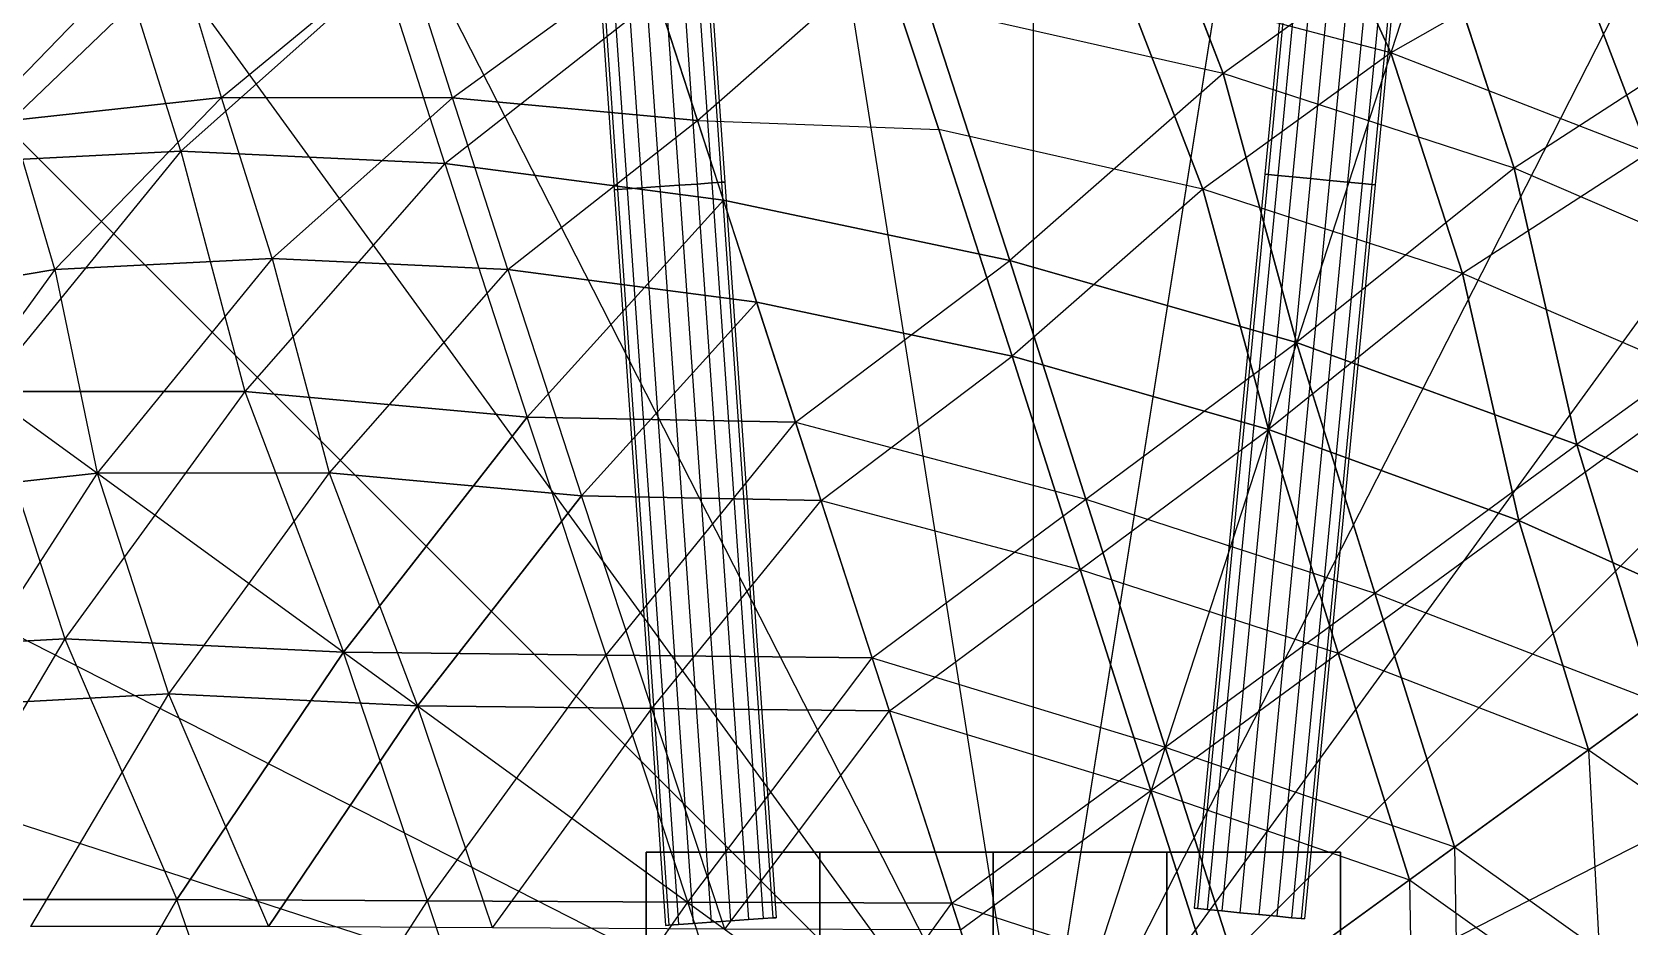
# Model space of a CAD drawing. Extents: x -140 to 778, y -205 to 202.
# Drawn here: x 285.5 to 340.9, y -130.6 to -99.6 of the extents above; entities that cross this region are included whole.
import ezdxf

# ---------------------------------------------------------------- set-up
doc = ezdxf.new("R2010")
doc.units = 0
doc.layers.add('L1', color=7, linetype='CONTINUOUS')

msp = doc.modelspace()

# ---------------------------------------------------------------- linework, layer by layer
at = {"layer": 'L1'}
for points, invisible_edges in [([(320.250214, -72.361153, -37.291515), (309.8992, -73.175781, -37.291515), (320.250183, -138.52951, -37.291508)], 136), ([(330.601227, -73.175804, -37.291515), (320.250214, -72.361153, -37.291515), (320.250183, -138.52951, -37.291508)], 136), ([(309.8992, -73.175781, -37.291515), (299.80307, -75.599655, -37.291515), (320.250183, -138.52951, -37.291508)], 136), ([(340.697357, -75.59967, -37.291515), (330.601227, -73.175804, -37.291515), (320.250183, -138.52951, -37.291508)], 136), ([(299.80307, -75.599655, -37.291515), (290.210388, -79.573059, -37.291519), (320.250183, -138.52951, -37.291508)], 136), ([(350.290009, -79.573082, -37.291512), (340.697357, -75.59967, -37.291515), (320.250183, -138.52951, -37.291508)], 136), ([(307.642334, -79.282616, -69.640312), (307.758087, -79.274521, -68.982193), (309.544128, -104.81601, -68.982193)], 140), ([(307.758087, -79.274521, -68.982193), (307.642334, -79.282616, -68.324074), (309.428375, -104.824104, -68.324074)], 140), ([(307.758087, -79.274521, -68.982193), (309.428375, -104.824104, -68.324074), (309.544128, -104.81601, -68.982193)], 137), ([(330.746643, -79.057808, -68.982193), (328.408142, -104.554916, -69.640312), (328.292633, -104.543793, -68.982193)], 9), ([(330.862152, -79.068932, -68.324074), (330.746643, -79.057808, -68.982193), (328.292633, -104.543793, -68.982193)], 12), ([(330.862152, -79.068932, -68.324074), (328.292633, -104.543793, -68.982193), (328.408142, -104.554916, -68.324074)], 9), ([(330.746643, -79.057808, -68.982193), (330.862152, -79.068932, -69.640312), (328.408142, -104.554916, -69.640312)], 12), ([(330.862152, -79.068932, -69.640312), (328.740723, -104.586945, -70.219055), (328.408142, -104.554916, -69.640312)], 9), ([(331.194763, -79.10096, -67.745331), (330.862152, -79.068932, -68.324074), (328.408142, -104.554916, -68.324074)], 12), ([(331.194763, -79.10096, -67.745331), (328.408142, -104.554916, -68.324074), (328.740723, -104.586945, -67.745331)], 9), ([(330.862152, -79.068932, -69.640312), (331.194763, -79.10096, -70.219055), (328.740723, -104.586945, -70.219055)], 12), ([(331.194763, -79.10096, -70.219055), (329.250305, -104.636009, -70.648613), (328.740723, -104.586945, -70.219055)], 9), ([(331.704315, -79.150024, -67.315773), (331.194763, -79.10096, -67.745331), (328.740723, -104.586945, -67.745331)], 140), ([(331.704315, -79.150024, -67.315773), (328.740723, -104.586945, -67.745331), (329.250305, -104.636009, -67.315773)], 137), ([(331.194763, -79.10096, -70.219055), (331.704315, -79.150024, -70.648613), (329.250305, -104.636009, -70.648613)], 12), ([(331.704315, -79.150024, -70.648613), (329.875366, -104.696198, -70.877174), (329.250305, -104.636009, -70.648613)], 9), ([(332.329407, -79.210213, -67.087212), (331.704315, -79.150024, -67.315773), (329.250305, -104.636009, -67.315773)], 140), ([(332.329407, -79.210213, -67.087212), (329.250305, -104.636009, -67.315773), (329.875366, -104.696198, -67.087212)], 137), ([(331.704315, -79.150024, -70.648613), (332.329407, -79.210213, -70.877174), (329.875366, -104.696198, -70.877174)], 12), ([(332.329407, -79.210213, -70.877174), (330.540558, -104.760246, -70.877174), (329.875366, -104.696198, -70.877174)], 9), ([(332.994598, -79.274261, -67.087212), (332.329407, -79.210213, -67.087212), (329.875366, -104.696198, -67.087212)], 140), ([(332.994598, -79.274261, -67.087212), (329.875366, -104.696198, -67.087212), (330.540558, -104.760246, -67.087212)], 137), ([(332.329407, -79.210213, -70.877174), (332.994598, -79.274261, -70.877174), (330.540558, -104.760246, -70.877174)], 12), ([(332.994598, -79.274261, -70.877174), (331.165649, -104.820435, -70.648613), (330.540558, -104.760246, -70.877174)], 9), ([(333.619659, -79.33445, -67.315773), (332.994598, -79.274261, -67.087212), (330.540558, -104.760246, -67.087212)], 140), ([(332.994598, -79.274261, -70.877174), (333.61969, -79.33445, -70.648613), (331.165649, -104.820435, -70.648613)], 12), ([(290.210388, -79.573059, -37.291519), (281.357422, -84.998177, -37.291515), (320.250183, -138.52951, -37.291508)], 136), ([(303.919037, -79.542976, -68.982193), (304.03479, -79.534882, -69.640312), (305.820831, -105.07637, -69.640312)], 12), ([(304.03479, -79.534882, -68.324074), (303.919037, -79.542976, -68.982193), (305.705078, -105.084465, -68.982193)], 12), ([(303.919037, -79.542976, -68.982193), (305.820831, -105.07637, -69.640312), (305.705078, -105.084465, -68.982193)], 9), ([(304.03479, -79.534882, -69.640312), (304.368134, -79.511566, -70.219055), (306.154144, -105.053062, -70.219055)], 12), ([(304.368134, -79.511566, -67.745331), (304.03479, -79.534882, -68.324074), (305.820831, -105.07637, -68.324074)], 12), ([(304.03479, -79.534882, -69.640312), (306.154144, -105.053062, -70.219055), (305.820831, -105.07637, -69.640312)], 9), ([(304.03479, -79.534882, -68.324074), (305.705078, -105.084465, -68.982193), (305.820831, -105.07637, -68.324074)], 9), ([(304.368134, -79.511566, -70.219055), (304.878815, -79.475861, -70.648613), (306.664825, -105.017349, -70.648613)], 12), ([(304.878815, -79.475861, -67.315773), (304.368134, -79.511566, -67.745331), (306.154144, -105.053062, -67.745331)], 140), ([(304.368134, -79.511566, -70.219055), (306.664825, -105.017349, -70.648613), (306.154144, -105.053062, -70.219055)], 9), ([(304.368134, -79.511566, -67.745331), (305.820831, -105.07637, -68.324074), (306.154144, -105.053062, -67.745331)], 9), ([(304.878815, -79.475861, -70.648613), (305.505249, -79.432053, -70.877174), (307.29129, -104.973541, -70.877174)], 12), ([(305.505249, -79.432053, -67.087212), (304.878815, -79.475861, -67.315773), (306.664825, -105.017349, -67.315773)], 140), ([(304.878815, -79.475861, -70.648613), (307.29129, -104.973541, -70.877174), (306.664825, -105.017349, -70.648613)], 9), ([(304.878815, -79.475861, -67.315773), (306.154144, -105.053062, -67.745331), (306.664825, -105.017349, -67.315773)], 137), ([(305.505249, -79.432053, -70.877174), (306.171875, -79.385429, -70.877174), (307.957916, -104.926926, -70.877174)], 12), ([(306.171875, -79.385429, -67.087212), (305.505249, -79.432053, -67.087212), (307.29129, -104.973541, -67.087212)], 140), ([(305.505249, -79.432053, -70.877174), (307.957916, -104.926926, -70.877174), (307.29129, -104.973541, -70.877174)], 9), ([(305.505249, -79.432053, -67.087212), (306.664825, -105.017349, -67.315773), (307.29129, -104.973541, -67.087212)], 137), ([(306.171875, -79.385429, -70.877174), (306.79834, -79.341637, -70.648613), (308.584351, -104.883125, -70.648613)], 12), ([(306.79834, -79.341637, -67.315773), (306.171875, -79.385429, -67.087212), (307.957916, -104.926926, -67.087212)], 140), ([(306.171875, -79.385429, -70.877174), (308.584351, -104.883125, -70.648613), (307.957916, -104.926926, -70.877174)], 9), ([(306.171875, -79.385429, -67.087212), (307.29129, -104.973541, -67.087212), (307.957916, -104.926926, -67.087212)], 137), ([(306.79834, -79.341637, -70.648613), (307.309021, -79.305923, -70.219055), (309.095032, -104.847404, -70.219055)], 12), ([(307.309021, -79.305923, -67.745331), (306.79834, -79.341637, -67.315773), (308.584351, -104.883125, -67.315773)], 140), ([(306.79834, -79.341637, -70.648613), (309.095032, -104.847404, -70.219055), (308.584351, -104.883125, -70.648613)], 9), ([(306.79834, -79.341637, -67.315773), (307.957916, -104.926926, -67.087212), (308.584351, -104.883125, -67.315773)], 137), ([(307.309021, -79.305923, -70.219055), (307.642334, -79.282616, -69.640312), (309.428375, -104.824104, -69.640312)], 140), ([(307.642334, -79.282616, -68.324074), (307.309021, -79.305923, -67.745331), (309.095032, -104.847404, -67.745331)], 140), ([(307.309021, -79.305923, -70.219055), (309.428375, -104.824104, -69.640312), (309.095032, -104.847404, -70.219055)], 137), ([(307.309021, -79.305923, -67.745331), (308.584351, -104.883125, -67.315773), (309.095032, -104.847404, -67.745331)], 137), ([(307.642334, -79.282616, -69.640312), (309.544128, -104.81601, -68.982193), (309.428375, -104.824104, -69.640312)], 137), ([(307.642334, -79.282616, -68.324074), (309.095032, -104.847404, -67.745331), (309.428375, -104.824104, -68.324074)], 137), ([(320.250183, -79.450615, -33.227833), (311.008209, -80.177963, -33.227833), (320.250183, -138.52951, -37.330921)], 136), ([(329.492157, -80.177986, -33.227833), (320.250183, -79.450615, -33.227833), (320.250183, -138.52951, -37.330921)], 136), ([(359.142975, -84.998192, -37.291508), (350.290009, -79.573082, -37.291512), (320.250183, -138.52951, -37.291508)], 136), ([(333.619659, -79.33445, -67.315773), (330.540558, -104.760246, -67.087212), (331.165649, -104.820435, -67.315773)], 137), ([(333.61969, -79.33445, -70.648613), (331.675232, -104.869499, -70.219055), (331.165649, -104.820435, -70.648613)], 9), ([(334.129242, -79.383522, -67.745331), (333.619659, -79.33445, -67.315773), (331.165649, -104.820435, -67.315773)], 140), ([(334.129242, -79.383522, -67.745331), (331.165649, -104.820435, -67.315773), (331.675232, -104.869499, -67.745331)], 137), ([(333.61969, -79.33445, -70.648613), (334.129242, -79.383522, -70.219055), (331.675232, -104.869499, -70.219055)], 12), ([(334.129242, -79.383522, -70.219055), (332.007812, -104.901527, -69.640312), (331.675232, -104.869499, -70.219055)], 137), ([(334.461853, -79.415543, -68.324074), (334.129242, -79.383522, -67.745331), (331.675232, -104.869499, -67.745331)], 140), ([(334.461853, -79.415543, -68.324074), (331.675232, -104.869499, -67.745331), (332.007812, -104.901527, -68.324074)], 137), ([(334.129242, -79.383522, -70.219055), (334.461853, -79.415543, -69.640312), (332.007812, -104.901527, -69.640312)], 140), ([(334.461853, -79.415543, -69.640312), (332.123322, -104.912651, -68.982193), (332.007812, -104.901527, -69.640312)], 137), ([(334.577362, -79.426666, -68.982193), (334.461853, -79.415543, -68.324074), (332.007812, -104.901527, -68.324074)], 140), ([(334.577362, -79.426666, -68.982193), (332.007812, -104.901527, -68.324074), (332.123322, -104.912651, -68.982193)], 137), ([(334.461853, -79.415543, -69.640312), (334.577362, -79.426666, -68.982193), (332.123322, -104.912651, -68.982193)], 140), ([(311.008209, -80.177963, -33.227833), (301.993805, -82.34214, -33.227833), (320.250183, -138.52951, -37.330921)], 136), ([(338.506561, -82.342148, -33.227833), (329.492157, -80.177986, -33.227833), (320.250183, -138.52951, -37.330921)], 136), ([(301.993805, -82.34214, -33.227833), (293.428925, -85.889816, -33.227837), (320.250183, -138.52951, -37.330921)], 136), ([(347.071442, -85.889839, -33.227829), (338.506561, -82.342148, -33.227833), (320.250183, -138.52951, -37.330921)], 136), ([(281.357422, -84.998177, -37.291515), (273.462097, -91.741409, -37.291515), (320.250183, -138.52951, -37.291508)], 136), ([(367.0383, -91.741432, -37.291508), (359.142975, -84.998192, -37.291508), (320.250183, -138.52951, -37.291508)], 136), ([(293.428925, -85.889816, -33.227837), (285.524475, -90.733673, -33.227837), (320.250183, -138.52951, -37.330921)], 136), ([(354.975891, -90.733688, -33.227829), (347.071442, -85.889839, -33.227829), (320.250183, -138.52951, -37.330921)], 136), ([(285.524475, -90.733673, -33.227837), (278.475098, -96.754417, -33.227837), (320.250183, -138.52951, -37.330921)], 136), ([(362.025269, -96.754433, -33.227829), (354.975891, -90.733688, -33.227829), (320.250183, -138.52951, -37.330921)], 136), ([(273.462097, -91.741409, -37.291515), (266.718872, -99.636719, -37.291515), (320.250183, -138.52951, -37.291508)], 136), ([(373.781525, -99.636742, -37.291508), (367.0383, -91.741432, -37.291508), (320.250183, -138.52951, -37.291508)], 136), ([(341.174469, -91.741417, -51.944363), (344.190155, -99.636734, -54.056175), (334.151245, -95.746521, -54.281891)], 8), ([(323.742981, -92.993042, -54.056179), (326.846405, -101.045311, -56.243366), (316.576508, -98.729172, -55.755188)], 8), ([(334.151245, -95.746521, -54.281891), (326.846405, -101.045311, -56.243366), (323.742981, -92.993042, -54.056179)], 8), ([(329.690613, -93.751518, -47.880688), (332.661835, -100.330406, -50.218212), (323.368744, -97.871948, -49.992496)], 8), ([(338.932587, -96.754425, -47.880688), (332.661835, -100.330406, -50.218212), (329.690613, -93.751518, -47.880688)], 8), ([(338.932587, -96.754425, -47.880688), (343.38269, -93.709175, -45.291615), (346.402802, -100.409615, -47.65382)], 8), ([(334.151245, -95.746521, -54.281891), (336.946411, -104.327003, -56.243362), (326.846405, -101.045311, -56.243366)], 8), ([(344.190155, -99.636734, -54.056175), (336.946411, -104.327003, -56.243362), (334.151245, -95.746521, -54.281891)], 8), ([(278.475098, -96.754417, -33.227837), (272.454346, -103.803802, -33.227837), (320.250183, -138.52951, -37.330921)], 136), ([(285.286377, -96.943069, -42.327366), (290.629486, -97.053375, -44.944477), (284.771851, -102.67894, -45.291622)], 8), ([(292.077606, -101.877197, -47.653828), (290.629486, -97.053375, -44.944477), (298.423309, -96.631927, -47.139709)], 8), ([(300.095154, -101.886436, -49.592461), (292.077606, -101.877197, -47.653828), (298.423309, -96.631927, -47.139709)], 8), ([(300.095154, -101.886436, -49.592461), (298.423309, -96.631927, -47.139709), (306.773773, -97.053375, -48.857304)], 8), ([(368.046021, -103.803825, -33.227829), (362.025269, -96.754433, -33.227829), (320.250183, -138.52951, -37.330921)], 136), ([(338.932587, -96.754425, -47.880688), (341.625153, -103.80381, -49.992493), (332.661835, -100.330406, -50.218212)], 8), ([(341.625153, -103.80381, -49.992493), (338.932587, -96.754425, -47.880688), (346.402802, -100.409615, -47.65382)], 8), ([(282.218048, -104.171028, -51.94437), (280.514465, -98.376877, -49.355301), (288.69693, -97.47892, -51.717506)], 8), ([(290.658813, -103.742744, -54.056179), (282.218048, -104.171028, -51.94437), (288.69693, -97.47892, -51.717506)], 8), ([(292.077606, -101.877197, -47.653828), (284.771851, -102.67894, -45.291622), (290.629486, -97.053375, -44.944477)], 8), ([(290.658813, -103.742744, -54.056179), (288.69693, -97.47892, -51.717506), (297.676575, -97.489273, -53.656143)], 8), ([(299.828217, -104.171028, -55.755188), (290.658813, -103.742744, -54.056179), (297.676575, -97.489273, -53.656143)], 8), ([(299.828217, -104.171028, -55.755188), (297.676575, -97.489273, -53.656143), (307.203827, -98.376884, -55.130836)], 8), ([(308.601624, -102.678947, -51.067154), (300.095154, -101.886436, -49.592461), (306.773773, -97.053375, -48.857304)], 8), ([(308.601624, -102.678947, -51.067154), (306.773773, -97.053375, -48.857304), (315.0177, -97.037819, -49.592461)], 8), ([(308.601624, -102.678947, -51.067154), (315.0177, -97.037819, -49.592461), (316.970123, -102.993492, -51.691505)], 8), ([(316.970123, -102.993492, -51.691505), (315.0177, -97.037819, -49.592461), (323.368744, -97.871948, -49.992496)], 8), ([(323.368744, -97.871948, -49.992496), (326.139679, -105.06147, -52.179684), (316.970123, -102.993492, -51.691505)], 8), ([(332.661835, -100.330406, -50.218212), (326.139679, -105.06147, -52.179684), (323.368744, -97.871948, -49.992496)], 8), ([(309.500488, -105.445335, -56.999557), (299.828217, -104.171028, -55.755188), (307.203827, -98.376884, -55.130836)], 8), ([(309.500488, -105.445335, -56.999557), (307.203827, -98.376884, -55.130836), (316.576508, -98.729172, -55.755188)], 8), ([(316.576508, -98.729172, -55.755188), (319.437469, -107.534279, -57.758652), (309.500488, -105.445335, -56.999557)], 8), ([(326.846405, -101.045311, -56.243366), (319.437469, -107.534279, -57.758652), (316.576508, -98.729172, -55.755188)], 8), ([(266.718872, -99.636719, -37.291515), (261.293762, -108.489693, -37.291515), (320.250183, -138.52951, -37.291508)], 136), ([(379.206635, -108.489731, -37.291508), (373.781525, -99.636742, -37.291508), (320.250183, -138.52951, -37.291508)], 136), ([(344.190155, -99.636734, -54.056175), (346.616333, -108.489716, -55.75518), (336.946411, -104.327003, -56.243362)], 8), ([(332.661835, -100.330406, -50.218212), (335.157532, -107.991554, -52.179684), (326.139679, -105.06147, -52.179684)], 8), ([(341.625153, -103.80381, -49.992493), (335.157532, -107.991554, -52.179684), (332.661835, -100.330406, -50.218212)], 8), ([(326.846405, -101.045311, -56.243366), (329.39444, -110.386429, -58.013775), (319.437469, -107.534279, -57.758652)], 8), ([(336.946411, -104.327003, -56.243362), (329.39444, -110.386429, -58.013775), (326.846405, -101.045311, -56.243366)], 8), ([(286.292908, -107.852287, -47.880688), (284.771851, -102.67894, -45.291622), (292.077606, -101.877197, -47.653828)], 8), ([(293.829315, -107.469894, -49.992496), (286.292908, -107.852287, -47.880688), (292.077606, -101.877197, -47.653828)], 8), ([(293.829315, -107.469894, -49.992496), (292.077606, -101.877197, -47.653828), (300.095154, -101.886436, -49.592461)], 8), ([(302.016296, -107.852295, -51.691505), (293.829315, -107.469894, -49.992496), (300.095154, -101.886436, -49.592461)], 8), ([(302.016296, -107.852295, -51.691505), (300.095154, -101.886436, -49.592461), (308.601624, -102.678947, -51.067154)], 8), ([(286.292908, -107.852287, -47.880688), (279.592621, -108.990051, -45.408077), (284.771851, -102.67894, -45.291622)], 8), ([(310.652252, -108.990059, -52.935875), (302.016296, -107.852295, -51.691505), (308.601624, -102.678947, -51.067154)], 8), ([(310.652252, -108.990059, -52.935875), (308.601624, -102.678947, -51.067154), (316.970123, -102.993492, -51.691505)], 8), ([(316.970123, -102.993492, -51.691505), (319.524536, -110.855186, -53.694969), (310.652252, -108.990059, -52.935875)], 8), ([(326.139679, -105.06147, -52.179684), (319.524536, -110.855186, -53.694969), (316.970123, -102.993492, -51.691505)], 8), ([(272.454346, -103.803802, -33.227837), (267.610504, -111.708244, -33.227837), (320.250183, -138.52951, -37.330921)], 136), ([(282.218048, -104.171028, -51.94437), (290.658813, -103.742744, -54.056179), (283.856812, -112.088165, -54.281895)], 8), ([(290.658813, -103.742744, -54.056179), (292.881073, -112.081314, -56.243362), (283.856812, -112.088165, -54.281895)], 8), ([(290.658813, -103.742744, -54.056179), (299.828217, -104.171028, -55.755188), (292.881073, -112.081314, -56.243362)], 8), ([(299.828217, -104.171028, -55.755188), (302.689178, -112.976128, -57.758648), (292.881073, -112.081314, -56.243362)], 8), ([(299.828217, -104.171028, -55.755188), (309.500488, -105.445335, -56.999557), (302.689178, -112.976128, -57.758648)], 8), ([(372.889862, -111.708275, -33.227829), (368.046021, -103.803825, -33.227829), (320.250183, -138.52951, -37.330921)], 136), ([(341.625153, -103.80381, -49.992493), (343.791382, -111.70826, -51.691502), (335.157532, -107.991554, -52.179684)], 8), ([(328.292633, -104.543793, -68.982193), (325.954102, -130.040909, -69.640312), (325.838593, -130.029785, -68.982193)], 9), ([(328.408142, -104.554916, -68.324074), (328.292633, -104.543793, -68.982193), (325.838593, -130.029785, -68.982193)], 12), ([(328.408142, -104.554916, -68.324074), (325.838593, -130.029785, -68.982193), (325.954102, -130.040909, -68.324074)], 9), ([(328.292633, -104.543793, -68.982193), (328.408142, -104.554916, -69.640312), (325.954102, -130.040909, -69.640312)], 12), ([(328.408142, -104.554916, -69.640312), (326.286713, -130.072922, -70.219055), (325.954102, -130.040909, -69.640312)], 9), ([(328.740723, -104.586945, -67.745331), (328.408142, -104.554916, -68.324074), (325.954102, -130.040909, -68.324074)], 12), ([(328.740723, -104.586945, -67.745331), (325.954102, -130.040909, -68.324074), (326.286713, -130.072922, -67.745331)], 9), ([(328.408142, -104.554916, -69.640312), (328.740723, -104.586945, -70.219055), (326.286713, -130.072922, -70.219055)], 12), ([(328.740723, -104.586945, -70.219055), (326.796265, -130.121964, -70.648613), (326.286713, -130.072922, -70.219055)], 9), ([(329.250305, -104.636009, -67.315773), (328.740723, -104.586945, -67.745331), (326.286713, -130.072922, -67.745331)], 140), ([(329.250305, -104.636009, -67.315773), (326.286713, -130.072922, -67.745331), (326.796265, -130.121964, -67.315773)], 137), ([(328.740723, -104.586945, -70.219055), (329.250305, -104.636009, -70.648613), (326.796265, -130.121964, -70.648613)], 12), ([(329.250305, -104.636009, -70.648613), (327.421356, -130.182175, -70.877174), (326.796265, -130.121964, -70.648613)], 9), ([(329.875366, -104.696198, -67.087212), (329.250305, -104.636009, -67.315773), (326.796265, -130.121964, -67.315773)], 140), ([(329.875366, -104.696198, -67.087212), (326.796265, -130.121964, -67.315773), (327.421356, -130.182175, -67.087212)], 137), ([(329.250305, -104.636009, -70.648613), (329.875366, -104.696198, -70.877174), (327.421356, -130.182175, -70.877174)], 12), ([(329.875366, -104.696198, -70.877174), (328.086548, -130.246231, -70.877174), (327.421356, -130.182175, -70.877174)], 9), ([(330.540558, -104.760246, -67.087212), (329.875366, -104.696198, -67.087212), (327.421356, -130.182175, -67.087212)], 140), ([(330.540558, -104.760246, -67.087212), (327.421356, -130.182175, -67.087212), (328.086548, -130.246231, -67.087212)], 137), ([(329.875366, -104.696198, -70.877174), (330.540558, -104.760246, -70.877174), (328.086548, -130.246231, -70.877174)], 12), ([(330.540558, -104.760246, -70.877174), (328.711639, -130.306427, -70.648613), (328.086548, -130.246231, -70.877174)], 9), ([(331.165649, -104.820435, -67.315773), (330.540558, -104.760246, -67.087212), (328.086548, -130.246231, -67.087212)], 140), ([(330.540558, -104.760246, -70.877174), (331.165649, -104.820435, -70.648613), (328.711639, -130.306427, -70.648613)], 12), ([(336.946411, -104.327003, -56.243362), (339.126251, -113.931557, -57.758652), (329.39444, -110.386429, -58.013775)], 8), ([(346.616333, -108.489716, -55.75518), (339.126251, -113.931557, -57.758652), (336.946411, -104.327003, -56.243362)], 8), ([(305.705078, -105.084465, -68.982193), (305.820831, -105.07637, -69.640312), (307.606873, -130.617859, -69.640312)], 12), ([(305.820831, -105.07637, -68.324074), (305.705078, -105.084465, -68.982193), (307.491119, -130.625946, -68.982193)], 12), ([(305.705078, -105.084465, -68.982193), (307.606873, -130.617859, -69.640312), (307.491119, -130.625946, -68.982193)], 9), ([(305.820831, -105.07637, -69.640312), (306.154144, -105.053062, -70.219055), (307.940186, -130.594543, -70.219055)], 12), ([(306.154144, -105.053062, -67.745331), (305.820831, -105.07637, -68.324074), (307.606873, -130.617859, -68.324074)], 12), ([(305.820831, -105.07637, -69.640312), (307.940186, -130.594543, -70.219055), (307.606873, -130.617859, -69.640312)], 9), ([(305.820831, -105.07637, -68.324074), (307.491119, -130.625946, -68.982193), (307.606873, -130.617859, -68.324074)], 9), ([(306.154144, -105.053062, -70.219055), (306.664825, -105.017349, -70.648613), (308.450867, -130.558838, -70.648613)], 12), ([(306.664825, -105.017349, -67.315773), (306.154144, -105.053062, -67.745331), (307.940186, -130.594543, -67.745331)], 140), ([(306.154144, -105.053062, -70.219055), (308.450867, -130.558838, -70.648613), (307.940186, -130.594543, -70.219055)], 9), ([(306.154144, -105.053062, -67.745331), (307.606873, -130.617859, -68.324074), (307.940186, -130.594543, -67.745331)], 9), ([(306.664825, -105.017349, -70.648613), (307.29129, -104.973541, -70.877174), (309.077301, -130.51503, -70.877174)], 12), ([(307.29129, -104.973541, -67.087212), (306.664825, -105.017349, -67.315773), (308.450867, -130.558838, -67.315773)], 140), ([(306.664825, -105.017349, -70.648613), (309.077301, -130.51503, -70.877174), (308.450867, -130.558838, -70.648613)], 9), ([(306.664825, -105.017349, -67.315773), (307.940186, -130.594543, -67.745331), (308.450867, -130.558838, -67.315773)], 137), ([(307.29129, -104.973541, -70.877174), (307.957916, -104.926926, -70.877174), (309.743958, -130.468414, -70.877174)], 12), ([(307.957916, -104.926926, -67.087212), (307.29129, -104.973541, -67.087212), (309.077301, -130.51503, -67.087212)], 140), ([(307.29129, -104.973541, -70.877174), (309.743958, -130.468414, -70.877174), (309.077301, -130.51503, -70.877174)], 9), ([(307.29129, -104.973541, -67.087212), (308.450867, -130.558838, -67.315773), (309.077301, -130.51503, -67.087212)], 137), ([(307.957916, -104.926926, -70.877174), (308.584351, -104.883125, -70.648613), (310.370392, -130.424606, -70.648613)], 12), ([(308.584351, -104.883125, -67.315773), (307.957916, -104.926926, -67.087212), (309.743958, -130.468414, -67.087212)], 140), ([(307.957916, -104.926926, -70.877174), (310.370392, -130.424606, -70.648613), (309.743958, -130.468414, -70.877174)], 9), ([(307.957916, -104.926926, -67.087212), (309.077301, -130.51503, -67.087212), (309.743958, -130.468414, -67.087212)], 137), ([(308.584351, -104.883125, -70.648613), (309.095032, -104.847404, -70.219055), (310.881073, -130.388901, -70.219055)], 12), ([(309.095032, -104.847404, -67.745331), (308.584351, -104.883125, -67.315773), (310.370392, -130.424606, -67.315773)], 140), ([(308.584351, -104.883125, -70.648613), (310.881073, -130.388901, -70.219055), (310.370392, -130.424606, -70.648613)], 9), ([(308.584351, -104.883125, -67.315773), (309.743958, -130.468414, -67.087212), (310.370392, -130.424606, -67.315773)], 137), ([(309.095032, -104.847404, -70.219055), (309.428375, -104.824104, -69.640312), (311.214386, -130.365601, -69.640312)], 140), ([(309.428375, -104.824104, -68.324074), (309.095032, -104.847404, -67.745331), (310.881073, -130.388901, -67.745331)], 140), ([(309.095032, -104.847404, -70.219055), (311.214386, -130.365601, -69.640312), (310.881073, -130.388901, -70.219055)], 137), ([(309.095032, -104.847404, -67.745331), (310.370392, -130.424606, -67.315773), (310.881073, -130.388901, -67.745331)], 137), ([(309.428375, -104.824104, -69.640312), (309.544128, -104.81601, -68.982193), (311.33017, -130.357498, -68.982193)], 140), ([(309.544128, -104.81601, -68.982193), (309.428375, -104.824104, -68.324074), (311.214386, -130.365601, -68.324074)], 140), ([(309.428375, -104.824104, -69.640312), (311.33017, -130.357498, -68.982193), (311.214386, -130.365601, -69.640312)], 137), ([(309.428375, -104.824104, -68.324074), (310.881073, -130.388901, -67.745331), (311.214386, -130.365601, -68.324074)], 137), ([(309.544128, -104.81601, -68.982193), (311.214386, -130.365601, -68.324074), (311.33017, -130.357498, -68.982193)], 137), ([(326.139679, -105.06147, -52.179684), (328.414703, -113.401756, -53.950096), (319.524536, -110.855186, -53.694969)], 8), ([(335.157532, -107.991554, -52.179684), (328.414703, -113.401756, -53.950096), (326.139679, -105.06147, -52.179684)], 8), ([(331.165649, -104.820435, -67.315773), (328.086548, -130.246231, -67.087212), (328.711639, -130.306427, -67.315773)], 137), ([(331.165649, -104.820435, -70.648613), (329.221191, -130.355484, -70.219055), (328.711639, -130.306427, -70.648613)], 9), ([(331.675232, -104.869499, -67.745331), (331.165649, -104.820435, -67.315773), (328.711639, -130.306427, -67.315773)], 140), ([(331.675232, -104.869499, -67.745331), (328.711639, -130.306427, -67.315773), (329.221191, -130.355484, -67.745331)], 137), ([(331.165649, -104.820435, -70.648613), (331.675232, -104.869499, -70.219055), (329.221191, -130.355484, -70.219055)], 12), ([(331.675232, -104.869499, -70.219055), (329.553802, -130.387512, -69.640312), (329.221191, -130.355484, -70.219055)], 137), ([(332.007812, -104.901527, -68.324074), (331.675232, -104.869499, -67.745331), (329.221191, -130.355484, -67.745331)], 140), ([(332.007812, -104.901527, -68.324074), (329.221191, -130.355484, -67.745331), (329.553802, -130.387512, -68.324074)], 137), ([(331.675232, -104.869499, -70.219055), (332.007812, -104.901527, -69.640312), (329.553802, -130.387512, -69.640312)], 140), ([(332.007812, -104.901527, -69.640312), (329.669312, -130.398636, -68.982193), (329.553802, -130.387512, -69.640312)], 137), ([(332.123322, -104.912651, -68.982193), (332.007812, -104.901527, -68.324074), (329.553802, -130.387512, -68.324074)], 140), ([(332.123322, -104.912651, -68.982193), (329.553802, -130.387512, -68.324074), (329.669312, -130.398636, -68.982193)], 137), ([(332.007812, -104.901527, -69.640312), (332.123322, -104.912651, -68.982193), (329.669312, -130.398636, -68.982193)], 140), ([(312.002747, -113.146423, -58.491417), (302.689178, -112.976128, -57.758648), (309.500488, -105.445335, -56.999557)], 8), ([(312.002747, -113.146423, -58.491417), (309.500488, -105.445335, -56.999557), (319.437469, -107.534279, -57.758652)], 8), ([(286.292908, -107.852287, -47.880688), (293.829315, -107.469894, -49.992496), (287.756104, -114.921165, -50.218212)], 8), ([(293.829315, -107.469894, -49.992496), (295.813477, -114.915047, -52.179688), (287.756104, -114.921165, -50.218212)], 8), ([(293.829315, -107.469894, -49.992496), (302.016296, -107.852295, -51.691505), (295.813477, -114.915047, -52.179688)], 8), ([(312.002747, -113.146423, -58.491417), (319.437469, -107.534279, -57.758652), (322.08075, -115.829025, -59.044167)], 8), ([(322.08075, -115.829025, -59.044167), (319.437469, -107.534279, -57.758652), (329.39444, -110.386429, -58.013775)], 8), ([(279.592621, -108.990051, -45.408077), (286.292908, -107.852287, -47.880688), (280.581055, -115.713982, -47.880688)], 8), ([(286.292908, -107.852287, -47.880688), (287.756104, -114.921165, -50.218212), (280.581055, -115.713982, -47.880688)], 8), ([(302.016296, -107.852295, -51.691505), (304.570709, -115.713989, -53.694969), (295.813477, -114.915047, -52.179688)], 8), ([(302.016296, -107.852295, -51.691505), (310.652252, -108.990059, -52.935875), (304.570709, -115.713989, -53.694969)], 8), ([(335.157532, -107.991554, -52.179684), (337.103821, -116.567055, -53.694965), (328.414703, -113.401756, -53.950096)], 8), ([(343.791382, -111.70826, -51.691502), (337.103821, -116.567055, -53.694965), (335.157532, -107.991554, -52.179684)], 8), ([(261.293762, -108.489693, -37.291515), (257.320343, -118.082352, -37.291515), (320.250183, -138.52951, -37.291508)], 136), ([(383.180054, -118.08239, -37.291508), (379.206635, -108.489731, -37.291508), (320.250183, -138.52951, -37.291508)], 136), ([(346.616333, -108.489716, -55.75518), (348.39328, -118.082375, -56.99955), (339.126251, -113.931557, -57.758652)], 8), ([(312.886383, -115.866035, -54.427734), (304.570709, -115.713989, -53.694969), (310.652252, -108.990059, -52.935875)], 8), ([(312.886383, -115.866035, -54.427734), (310.652252, -108.990059, -52.935875), (319.524536, -110.855186, -53.694969)], 8), ([(312.886383, -115.866035, -54.427734), (319.524536, -110.855186, -53.694969), (321.884613, -118.261215, -54.980488)], 8), ([(321.884613, -118.261215, -54.980488), (319.524536, -110.855186, -53.694969), (328.414703, -113.401756, -53.950096)], 8), ([(322.08075, -115.829025, -59.044167), (329.39444, -110.386429, -58.013775), (332.112274, -119.088455, -59.044167)], 8), ([(332.112274, -119.088455, -59.044167), (329.39444, -110.386429, -58.013775), (339.126251, -113.931557, -57.758652)], 8), ([(267.610504, -111.708244, -33.227837), (264.062805, -120.273117, -33.227833), (320.250183, -138.52951, -37.330921)], 136), ([(376.437561, -120.273148, -33.227825), (372.889862, -111.708275, -33.227829), (320.250183, -138.52951, -37.330921)], 136), ([(343.791382, -111.70826, -51.691502), (345.37793, -120.27314, -52.935871), (337.103821, -116.567055, -53.694965)], 8), ([(283.856812, -112.088165, -54.281895), (286.638947, -120.672874, -56.243366), (278.021759, -121.136124, -54.056179)], 8), ([(283.856812, -112.088165, -54.281895), (292.881073, -112.081314, -56.243362), (286.638947, -120.672874, -56.243366)], 8), ([(292.881073, -112.081314, -56.243362), (296.310272, -121.136131, -58.013779), (286.638947, -120.672874, -56.243366)], 8), ([(292.881073, -112.081314, -56.243362), (302.689178, -112.976128, -57.758648), (296.310272, -121.136131, -58.013779)], 8), ([(305.426239, -121.240402, -59.044167), (296.310272, -121.136131, -58.013779), (302.689178, -112.976128, -57.758648)], 8), ([(305.426239, -121.240402, -59.044167), (302.689178, -112.976128, -57.758648), (312.002747, -113.146423, -58.491417)], 8), ([(314.662689, -121.332893, -59.577888), (305.426239, -121.240402, -59.044167), (312.002747, -113.146423, -58.491417)], 8), ([(314.662689, -121.332893, -59.577888), (312.002747, -113.146423, -58.491417), (322.08075, -115.829025, -59.044167)], 8), ([(321.884613, -118.261215, -54.980488), (328.414703, -113.401756, -53.950096), (330.841309, -121.171425, -54.980488)], 8), ([(330.841309, -121.171425, -54.980488), (328.414703, -113.401756, -53.950096), (337.103821, -116.567055, -53.694965)], 8), ([(332.112274, -119.088455, -59.044167), (339.126251, -113.931557, -57.758652), (341.842346, -122.841911, -58.491413)], 8), ([(341.842346, -122.841911, -58.491413), (339.126251, -113.931557, -57.758652), (348.39328, -118.082375, -56.99955)], 8), ([(280.581055, -115.713982, -47.880688), (287.756104, -114.921165, -50.218212), (282.546234, -122.999702, -49.992496)], 8), ([(287.756104, -114.921165, -50.218212), (290.240143, -122.586082, -52.179688), (282.546234, -122.999702, -49.992496)], 8), ([(287.756104, -114.921165, -50.218212), (295.813477, -114.915047, -52.179688), (290.240143, -122.586082, -52.179688)], 8), ([(295.813477, -114.915047, -52.179688), (298.875244, -122.999702, -53.950092), (290.240143, -122.586082, -52.179688)], 8), ([(295.813477, -114.915047, -52.179688), (304.570709, -115.713989, -53.694969), (298.875244, -122.999702, -53.950092)], 8), ([(307.014496, -123.092804, -54.980488), (298.875244, -122.999702, -53.950092), (304.570709, -115.713989, -53.694969)], 8), ([(307.014496, -123.092804, -54.980488), (304.570709, -115.713989, -53.694969), (312.886383, -115.866035, -54.427734)], 8), ([(315.261322, -123.175385, -55.514206), (307.014496, -123.092804, -54.980488), (312.886383, -115.866035, -54.427734)], 8), ([(315.261322, -123.175385, -55.514206), (312.886383, -115.866035, -54.427734), (321.884613, -118.261215, -54.980488)], 8), ([(314.662689, -121.332893, -59.577888), (322.08075, -115.829025, -59.044167), (324.830048, -124.434143, -59.871059)], 8), ([(324.830048, -124.434143, -59.871059), (322.08075, -115.829025, -59.044167), (332.112274, -119.088455, -59.044167)], 8), ([(330.841309, -121.171425, -54.980488), (337.103821, -116.567055, -53.694965), (339.5289, -124.52272, -54.427731)], 8), ([(339.5289, -124.52272, -54.427731), (337.103821, -116.567055, -53.694965), (345.37793, -120.27314, -52.935871)], 8), ([(257.320343, -118.082352, -37.291515), (254.896484, -128.178482, -37.291515), (320.250183, -138.52951, -37.291508)], 136), ([(385.603912, -128.178528, -37.291504), (383.180054, -118.08239, -37.291508), (320.250183, -138.52951, -37.291508)], 136), ([(315.261322, -123.175385, -55.514206), (321.884613, -118.261215, -54.980488), (324.339355, -125.944359, -55.807381)], 8), ([(324.339355, -125.944359, -55.807381), (321.884613, -118.261215, -54.980488), (330.841309, -121.171425, -54.980488)], 8), ([(324.830048, -124.434143, -59.871059), (332.112274, -119.088455, -59.044167), (334.87851, -127.901421, -59.577885)], 8), ([(334.87851, -127.901421, -59.577885), (332.112274, -119.088455, -59.044167), (341.842346, -122.841911, -58.491413)], 8), ([(264.062805, -120.273117, -33.227833), (261.898651, -129.287521, -33.227833), (320.250183, -138.52951, -37.330921)], 136), ([(378.601715, -129.287552, -33.227825), (376.437561, -120.273148, -33.227825), (320.250183, -138.52951, -37.330921)], 136), ([(339.5289, -124.52272, -54.427731), (345.37793, -120.27314, -52.935871), (346.345795, -129.287552, -53.694965)], 8), ([(278.021759, -121.136124, -54.056179), (286.638947, -120.672874, -56.243366), (281.262604, -129.724411, -55.755184)], 8), ([(286.638947, -120.672874, -56.243366), (290.520813, -129.724411, -57.758652), (281.262604, -129.724411, -55.755184)], 8), ([(286.638947, -120.672874, -56.243366), (296.310272, -121.136131, -58.013779), (290.520813, -129.724411, -57.758652)], 8), ([(299.22641, -129.773712, -59.044167), (290.520813, -129.724411, -57.758652), (296.310272, -121.136131, -58.013779)], 8), ([(299.22641, -129.773712, -59.044167), (296.310272, -121.136131, -58.013779), (305.426239, -121.240402, -59.044167)], 8), ([(308.259949, -129.8181, -59.871059), (299.22641, -129.773712, -59.044167), (305.426239, -121.240402, -59.044167)], 8), ([(308.259949, -129.8181, -59.871059), (305.426239, -121.240402, -59.044167), (314.662689, -121.332893, -59.577888)], 8), ([(317.429474, -129.848206, -60.23819), (308.259949, -129.8181, -59.871059), (314.662689, -121.332893, -59.577888)], 8), ([(317.429474, -129.848206, -60.23819), (314.662689, -121.332893, -59.577888), (324.830048, -124.434143, -59.871059)], 8), ([(324.339355, -125.944359, -55.807381), (330.841309, -121.171425, -54.980488), (333.311188, -129.040146, -55.514206)], 8), ([(333.311188, -129.040146, -55.514206), (330.841309, -121.171425, -54.980488), (339.5289, -124.52272, -54.427731)], 8), ([(282.546234, -122.999702, -49.992496), (290.240143, -122.586082, -52.179688), (285.439819, -130.667816, -51.691505)], 8), ([(290.240143, -122.586082, -52.179688), (293.706116, -130.667816, -53.694973), (285.439819, -130.667816, -51.691505)], 8), ([(290.240143, -122.586082, -52.179688), (298.875244, -122.999702, -53.950092), (293.706116, -130.667816, -53.694973)], 8), ([(301.478943, -130.711823, -54.980488), (293.706116, -130.667816, -53.694973), (298.875244, -122.999702, -53.950092)], 8), ([(301.478943, -130.711823, -54.980488), (298.875244, -122.999702, -53.950092), (307.014496, -123.092804, -54.980488)], 8), ([(334.87851, -127.901421, -59.577885), (341.842346, -122.841911, -58.491413), (342.405334, -133.255646, -59.044163)], 8), ([(309.544617, -130.75145, -55.807381), (301.478943, -130.711823, -54.980488), (307.014496, -123.092804, -54.980488)], 8), ([(309.544617, -130.75145, -55.807381), (307.014496, -123.092804, -54.980488), (315.261322, -123.175385, -55.514206)], 8), ([(317.731689, -130.778336, -56.174511), (309.544617, -130.75145, -55.807381), (315.261322, -123.175385, -55.514206)], 8), ([(317.731689, -130.778336, -56.174511), (315.261322, -123.175385, -55.514206), (324.339355, -125.944359, -55.807381)], 8), ([(317.429474, -129.848206, -60.23819), (324.830048, -124.434143, -59.871059), (327.634949, -133.164169, -60.23819)], 8), ([(327.634949, -133.164169, -60.23819), (324.830048, -124.434143, -59.871059), (334.87851, -127.901421, -59.577885)], 8), ([(333.311188, -129.040146, -55.514206), (339.5289, -124.52272, -54.427731), (340.031555, -133.820694, -54.980484)], 8), ([(339.5289, -124.52272, -54.427731), (346.345795, -129.287552, -53.694965), (340.031555, -133.820694, -54.980484)], 8), ([(317.731689, -130.778336, -56.174511), (324.339355, -125.944359, -55.807381), (326.843719, -133.739029, -56.174511)], 8), ([(326.843719, -133.739029, -56.174511), (324.339355, -125.944359, -55.807381), (333.311188, -129.040146, -55.514206)], 8), ([(327.634949, -133.164169, -60.23819), (334.87851, -127.901421, -59.577885), (335.070953, -138.529526, -59.871052)], 8), ([(334.87851, -127.901421, -59.577885), (342.405334, -133.255646, -59.044163), (335.070953, -138.529526, -59.871052)], 8), ([(254.896484, -128.178482, -37.291515), (254.081833, -138.529495, -37.291515), (320.250183, -138.52951, -37.291508)], 136), ([(312.842163, -128.08493, -76.376076), (312.842163, -132.904221, -76.376076), (306.818054, -132.904205, -76.376076)], 12), ([(306.818054, -132.904205, -76.376076), (306.818054, -128.08493, -76.376076), (312.842163, -128.08493, -76.376076)], 12), ([(312.842163, -128.08493, -59.026684), (306.818054, -128.08493, -59.026684), (306.818054, -132.904205, -59.026684)], 140), ([(306.818054, -132.904205, -59.026684), (312.842163, -132.904221, -59.026684), (312.842163, -128.08493, -59.026684)], 140), ([(312.842163, -128.08493, -76.376076), (306.818054, -128.08493, -76.376076), (306.818054, -128.08493, -59.026684)], 12), ([(306.818054, -128.08493, -59.026684), (312.842163, -128.08493, -59.026684), (312.842163, -128.08493, -76.376076)], 12), ([(306.818054, -128.08493, -76.376076), (306.818054, -132.904205, -76.376076), (306.818054, -132.904205, -59.026684)], 12), ([(306.818054, -132.904205, -59.026684), (306.818054, -128.08493, -59.026684), (306.818054, -128.08493, -76.376076)], 12), ([(318.866241, -128.08493, -76.376076), (318.866241, -132.904205, -76.376076), (312.842163, -132.904221, -76.376076)], 12), ([(312.842163, -132.904221, -76.376076), (312.842163, -128.08493, -76.376076), (318.866241, -128.08493, -76.376076)], 12), ([(318.866241, -128.08493, -59.026684), (312.842163, -128.08493, -59.026684), (312.842163, -132.904221, -59.026684)], 140), ([(312.842163, -132.904221, -59.026684), (318.866241, -132.904205, -59.026684), (318.866241, -128.08493, -59.026684)], 140), ([(318.866241, -128.08493, -76.376076), (312.842163, -128.08493, -76.376076), (312.842163, -128.08493, -59.026684)], 12), ([(312.842163, -128.08493, -59.026684), (318.866241, -128.08493, -59.026684), (318.866241, -128.08493, -76.376076)], 12), ([(324.89035, -128.08493, -76.376076), (324.89035, -132.904221, -76.376076), (318.866241, -132.904205, -76.376076)], 12), ([(318.866241, -132.904205, -76.376076), (318.866241, -128.08493, -76.376076), (324.89035, -128.08493, -76.376076)], 12), ([(324.89035, -128.08493, -59.026684), (318.866241, -128.08493, -59.026684), (318.866241, -132.904205, -59.026684)], 140), ([(318.866241, -132.904205, -59.026684), (324.89035, -132.904221, -59.026684), (324.89035, -128.08493, -59.026684)], 140), ([(324.89035, -128.08493, -76.376076), (318.866241, -128.08493, -76.376076), (318.866241, -128.08493, -59.026684)], 12), ([(318.866241, -128.08493, -59.026684), (324.89035, -128.08493, -59.026684), (324.89035, -128.08493, -76.376076)], 12), ([(386.418549, -138.529526, -37.291504), (385.603912, -128.178528, -37.291504), (320.250183, -138.52951, -37.291508)], 136), ([(330.914429, -128.08493, -76.376076), (330.914429, -132.904205, -76.376076), (324.89035, -132.904221, -76.376076)], 12), ([(324.89035, -132.904221, -76.376076), (324.89035, -128.08493, -76.376076), (330.914429, -128.08493, -76.376076)], 12), ([(330.914429, -128.08493, -59.026684), (324.89035, -128.08493, -59.026684), (324.89035, -132.904221, -59.026684)], 140), ([(324.89035, -132.904221, -59.026684), (330.914429, -132.904205, -59.026684), (330.914429, -128.08493, -59.026684)], 140), ([(330.914429, -128.08493, -76.376076), (324.89035, -128.08493, -76.376076), (324.89035, -128.08493, -59.026684)], 12), ([(324.89035, -128.08493, -59.026684), (330.914429, -128.08493, -59.026684), (330.914429, -128.08493, -76.376076)], 12), ([(330.914429, -132.904205, -76.376076), (330.914429, -128.08493, -76.376076), (330.914429, -128.08493, -59.026684)], 140), ([(330.914429, -128.08493, -59.026684), (330.914429, -132.904205, -59.026684), (330.914429, -132.904205, -76.376076)], 140), ([(326.843719, -133.739029, -56.174511), (333.311188, -129.040146, -55.514206), (333.483002, -138.52951, -55.807377)], 8), ([(333.311188, -129.040146, -55.514206), (340.031555, -133.820694, -54.980484), (333.483002, -138.52951, -55.807377)], 8), ([(261.898651, -129.287521, -33.227833), (261.171295, -138.529495, -33.227833), (320.250183, -138.52951, -37.330921)], 136), ([(281.262604, -129.724411, -55.755184), (290.520813, -129.724411, -57.758652), (285.463409, -138.52951, -56.999557)], 8), ([(293.560822, -138.52951, -58.491417), (285.463409, -138.52951, -56.999557), (290.520813, -129.724411, -57.758652)], 8), ([(293.560822, -138.52951, -58.491417), (290.520813, -129.724411, -57.758652), (299.22641, -129.773712, -59.044167)], 8), ([(379.329071, -138.529526, -33.227825), (378.601715, -129.287552, -33.227825), (320.250183, -138.52951, -37.330921)], 136), ([(340.031555, -133.820694, -54.980484), (346.345795, -129.287552, -53.694965), (346.671082, -138.529526, -53.950089)], 8), ([(302.168579, -138.52951, -59.577888), (293.560822, -138.52951, -58.491417), (299.22641, -129.773712, -59.044167)], 8), ([(302.168579, -138.52951, -59.577888), (299.22641, -129.773712, -59.044167), (308.259949, -129.8181, -59.871059)], 8), ([(311.122131, -138.52951, -60.23819), (302.168579, -138.52951, -59.577888), (308.259949, -129.8181, -59.871059)], 8), ([(311.122131, -138.52951, -60.23819), (308.259949, -129.8181, -59.871059), (317.429474, -129.848206, -60.23819)], 8), ([(320.250183, -138.52951, -60.459702), (311.122131, -138.52951, -60.23819), (317.429474, -129.848206, -60.23819)], 8), ([(320.250183, -138.52951, -60.459702), (317.429474, -129.848206, -60.23819), (327.634949, -133.164169, -60.23819)], 8), ([(327.753937, -130.214203, -68.982193), (325.838593, -130.029785, -68.982193), (325.954102, -130.040909, -69.640312)], 13), ([(327.753937, -130.214203, -68.982193), (325.954102, -130.040909, -68.324074), (325.838593, -130.029785, -68.982193)], 13), ([(327.753937, -130.214203, -68.982193), (325.954102, -130.040909, -69.640312), (326.286713, -130.072922, -70.219055)], 13), ([(327.753937, -130.214203, -68.982193), (326.286713, -130.072922, -67.745331), (325.954102, -130.040909, -68.324074)], 13), ([(327.753937, -130.214203, -68.982193), (326.286713, -130.072922, -70.219055), (326.796265, -130.121964, -70.648613)], 13), ([(327.753937, -130.214203, -68.982193), (326.796265, -130.121964, -67.315773), (326.286713, -130.072922, -67.745331)], 13), ([(327.753937, -130.214203, -68.982193), (326.796265, -130.121964, -70.648613), (327.421356, -130.182175, -70.877174)], 13), ([(327.753937, -130.214203, -68.982193), (327.421356, -130.182175, -67.087212), (326.796265, -130.121964, -67.315773)], 13), ([(327.753937, -130.214203, -68.982193), (327.421356, -130.182175, -70.877174), (328.086548, -130.246231, -70.877174)], 13), ([(327.753937, -130.214203, -68.982193), (328.086548, -130.246231, -67.087212), (327.421356, -130.182175, -67.087212)], 13), ([(327.753937, -130.214203, -68.982193), (328.086548, -130.246231, -70.877174), (328.711639, -130.306427, -70.648613)], 13), ([(327.753937, -130.214203, -68.982193), (328.711639, -130.306427, -70.648613), (329.221191, -130.355484, -70.219055)], 13), ([(327.753937, -130.214203, -68.982193), (329.221191, -130.355484, -70.219055), (329.553802, -130.387512, -69.640312)], 13), ([(327.753937, -130.214203, -68.982193), (329.553802, -130.387512, -69.640312), (329.669312, -130.398636, -68.982193)], 13), ([(327.753937, -130.214203, -68.982193), (329.669312, -130.398636, -68.982193), (329.553802, -130.387512, -68.324074)], 13), ([(327.753937, -130.214203, -68.982193), (329.553802, -130.387512, -68.324074), (329.221191, -130.355484, -67.745331)], 13), ([(327.753937, -130.214203, -68.982193), (329.221191, -130.355484, -67.745331), (328.711639, -130.306427, -67.315773)], 13), ([(327.753937, -130.214203, -68.982193), (328.711639, -130.306427, -67.315773), (328.086548, -130.246231, -67.087212)], 13), ([(309.410645, -130.49173, -68.982193), (307.491119, -130.625946, -68.982193), (307.606873, -130.617859, -69.640312)], 141), ([(309.410645, -130.49173, -68.982193), (307.606873, -130.617859, -68.324074), (307.491119, -130.625946, -68.982193)], 141), ([(309.410645, -130.49173, -68.982193), (307.606873, -130.617859, -69.640312), (307.940186, -130.594543, -70.219055)], 141), ([(309.410645, -130.49173, -68.982193), (307.940186, -130.594543, -67.745331), (307.606873, -130.617859, -68.324074)], 141), ([(309.410645, -130.49173, -68.982193), (307.940186, -130.594543, -70.219055), (308.450867, -130.558838, -70.648613)], 141), ([(309.410645, -130.49173, -68.982193), (308.450867, -130.558838, -67.315773), (307.940186, -130.594543, -67.745331)], 141), ([(309.410645, -130.49173, -68.982193), (308.450867, -130.558838, -70.648613), (309.077301, -130.51503, -70.877174)], 141), ([(309.410645, -130.49173, -68.982193), (309.077301, -130.51503, -67.087212), (308.450867, -130.558838, -67.315773)], 141), ([(309.410645, -130.49173, -68.982193), (309.077301, -130.51503, -70.877174), (309.743958, -130.468414, -70.877174)], 141), ([(309.410645, -130.49173, -68.982193), (309.743958, -130.468414, -67.087212), (309.077301, -130.51503, -67.087212)], 141), ([(309.410645, -130.49173, -68.982193), (311.214386, -130.365601, -69.640312), (311.33017, -130.357498, -68.982193)], 141), ([(309.410645, -130.49173, -68.982193), (311.33017, -130.357498, -68.982193), (311.214386, -130.365601, -68.324074)], 141), ([(309.410645, -130.49173, -68.982193), (310.881073, -130.388901, -70.219055), (311.214386, -130.365601, -69.640312)], 141), ([(309.410645, -130.49173, -68.982193), (311.214386, -130.365601, -68.324074), (310.881073, -130.388901, -67.745331)], 141), ([(309.410645, -130.49173, -68.982193), (310.370392, -130.424606, -70.648613), (310.881073, -130.388901, -70.219055)], 141), ([(309.410645, -130.49173, -68.982193), (310.881073, -130.388901, -67.745331), (310.370392, -130.424606, -67.315773)], 141), ([(309.410645, -130.49173, -68.982193), (309.743958, -130.468414, -70.877174), (310.370392, -130.424606, -70.648613)], 141), ([(309.410645, -130.49173, -68.982193), (310.370392, -130.424606, -67.315773), (309.743958, -130.468414, -67.087212)], 141)]:
    msp.add_3dface(points, dxfattribs=dict(at, invisible_edges=invisible_edges))

doc.saveas('drawing.dxf')
